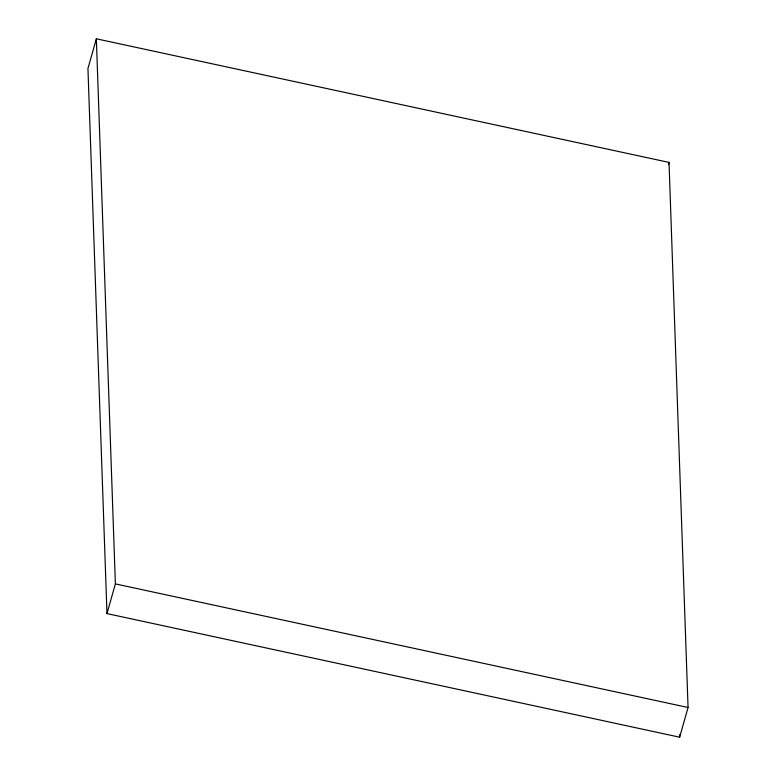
<?xml version="1.0" encoding="UTF-8"?>
<svg xmlns="http://www.w3.org/2000/svg" width="776" height="776" viewBox="0 0 776 776"><rect width="100%" height="100%" fill="white"/><g stroke="black" fill="none" stroke-linecap="round" stroke-linejoin="round"><path stroke-width="1.16" d="M96.35 38.8L87.94 68.501L106.981 613.593L679.65 737.2L688.06 707.499L669.019 162.407L96.35 38.8L115.382 583.892L106.981 613.593M668.378 164.696L669.019 162.407M115.382 583.892L688.06 707.499M679.563 734.775L679.65 737.2"/></g></svg>
